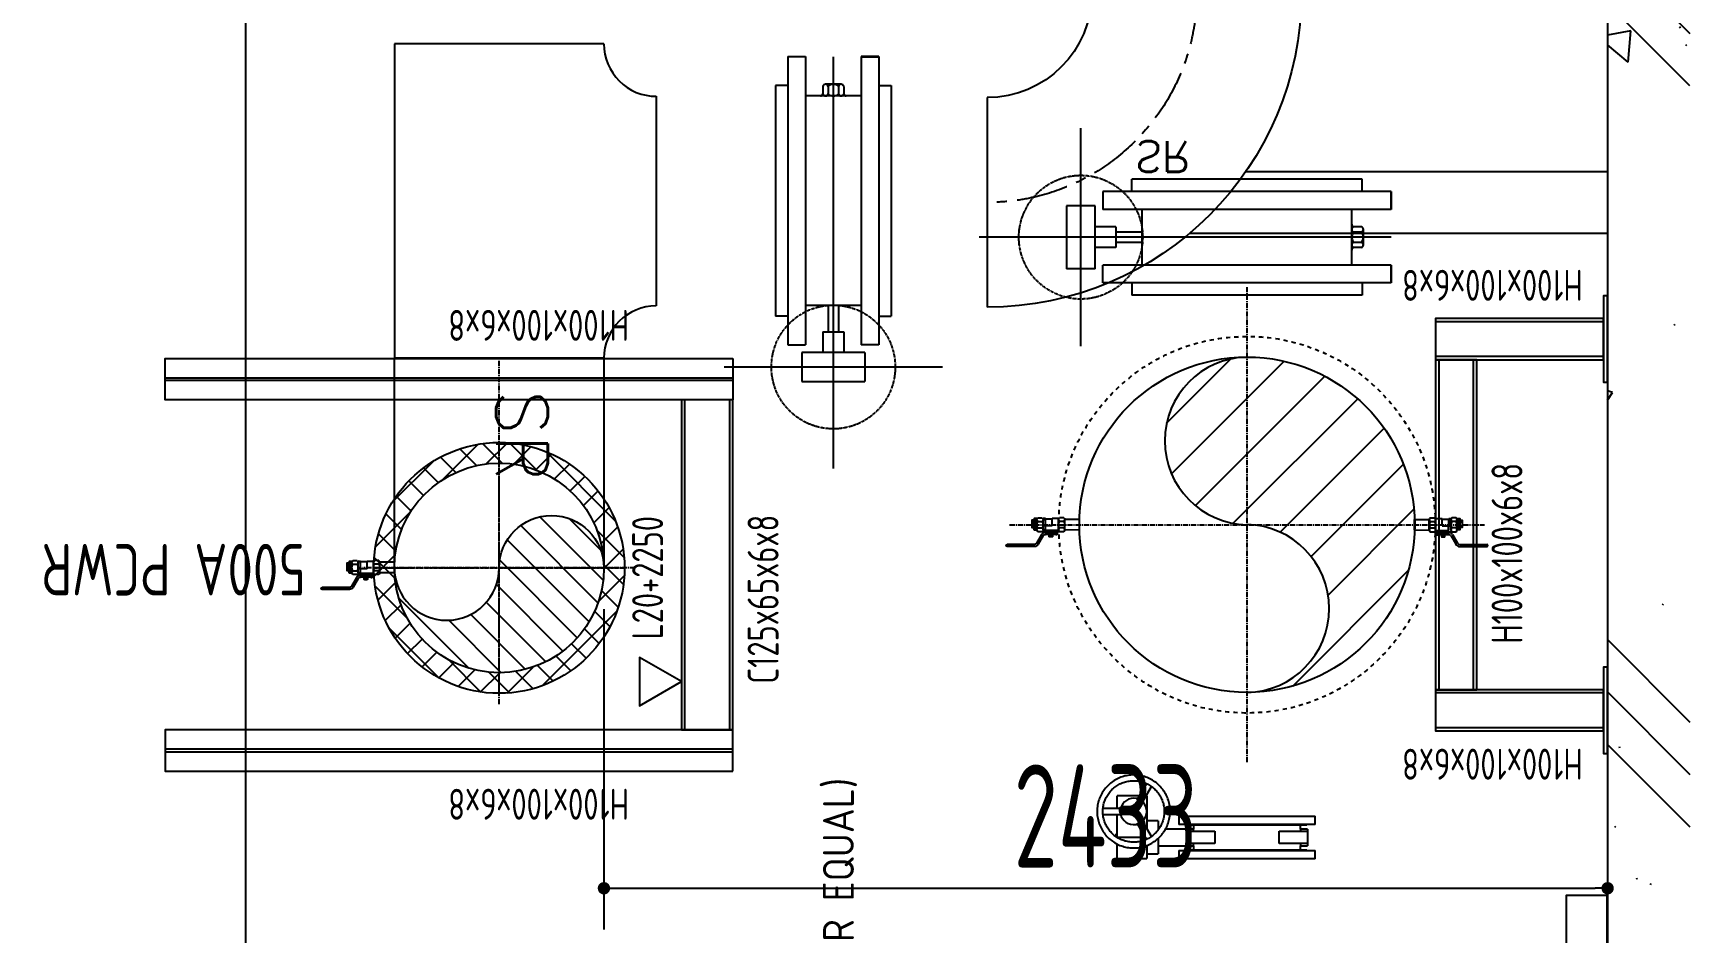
# Model space of a CAD drawing. Extents: x -181672 to 290600, y -29000 to 395522.
# Drawn here: x -8520 to -4504, y 42590 to 44771 of the extents above; entities that cross this region are included whole.
import ezdxf

# ---------------------------------------------------------------- set-up
doc = ezdxf.new("R2010")
doc.units = 0
doc.header["$LTSCALE"] = 10
for name, pattern in [('XFM7P20PCW$0$CENTER', [2, 1.25, -0.25, 0.25, -0.25]), ('XFM7P20PCW$0$CENTER2', [1.125, 0.75, -0.125, 0.125, -0.125]), ('XFM7P20PCW$0$Dashed', [2, 1, -1]), ('XFM7P20PCW$0$HIDDEN', [9.525, 6.35, -3.175])]:
    doc.linetypes.add(name, pattern=pattern)
for name, color, linetype in [('XFM7P20PCW$0$M-CWTR-CENT', 252, 'XFM7P20PCW$0$CENTER'), ('XFM7P20PCW$0$M-CWTR-PIPE', 252, 'Continuous'), ('XFM7P20PCW$0$M-CWTR-VAVE', 252, 'Continuous'), ('XFM7P20PCW$0$P-PCWR-20.7-P', 252, 'Continuous'), ('XFM7P20PCW$0$SH-DIM', 252, 'Continuous'), ('XFM7P20PCW$0$SH-LINE-10', 252, 'Continuous'), ('XFM7P20PCW$0$SH-LINE-130', 252, 'Continuous'), ('XFM7P20PCW$0$SH-LINE-170', 252, 'Continuous'), ('XFM7P20PCW$0$SH-LINE-252', 252, 'Continuous'), ('XFM7P20PCW$0$SH-TEXT', 252, 'Continuous'), ('XFM7P20PCW$0$U-CV-DIM', 252, 'Continuous'), ('XFM7P20PCW$0$U-PCW-TXT', 252, 'Continuous'), ('XFM7P20PCW$0$管架', 252, 'Continuous')]:
    doc.layers.add(name, color=color, linetype=linetype)
doc.styles.add('XFM7P20PCW$0$aa-txt', font='isocp.shx', dxfattribs={"bigfont": 'chineset'})
doc.styles.add('XFM7P20PCW$0$PX-TEXT', font='isocp.shx', dxfattribs={"width": 0.7, "bigfont": 'chineset.shx'})
doc.styles.add('XFM7P20PCW$0$Standard', font='txt.shx', dxfattribs={"bigfont": 'chineset.shx'})
doc.dimstyles.new('XFM7P20PCW$0$10-dim', dxfattribs={"dimscale": 10, "dimtxt": 0.3, "dimasz": 0.08, "dimexe": 0.1, "dimexo": 0.1, "dimgap": 0.05, "dimtad": 1, "dimdec": 0, "dimlfac": 30, "dimzin": 0, "dimdsep": 46, "dimtxsty": 'XFM7P20PCW$0$aa-txt', "dimblk": 'XFM7P20PCW$0$DOT', "dimcen": 2, "dimclrd": 256, "dimclre": 256, "dimclrt": 3, "dimadec": 0, "dimazin": 0, "dimtfac": 1, "dimtdec": 0, "dimtix": 1, "dimtmove": 2, "dimatfit": 3, "dimldrblk": 'XFM7P20PCW$0$_Dot', "dimfxl": 0.1, "dimtvp": 1, "dimtolj": 1, "dimtzin": 0, "dimarcsym": 0})
doc.dimstyles.new('XFM7P20PCW$0$adim-5', dxfattribs={"dimscale": 10, "dimtxt": 0.25, "dimasz": 0.25, "dimexe": 0.1, "dimexo": 0.5, "dimgap": 0.15, "dimtad": 0, "dimdec": 4, "dimlfac": 5, "dimdsep": 46, "dimtxsty": 'XFM7P20PCW$0$aa-txt', "dimcen": 2.5, "dimclrd": 3, "dimclre": 3, "dimclrt": 256, "dimadec": 0, "dimazin": 0, "dimtfac": 1, "dimtdec": 4, "dimtmove": 0, "dimatfit": 3, "dimfxl": 1, "dimtolj": 1, "dimtzin": 0, "dimarcsym": 0})
doc.dimstyles.new('XFM7P20PCW$0$PX-400', dxfattribs={"dimscale": 1000, "dimtxt": 0.25, "dimasz": 0.03, "dimexe": 0.1, "dimexo": 0.1, "dimgap": 0.05, "dimtad": 1, "dimdec": 0, "dimzin": 0, "dimdsep": 46, "dimtxsty": 'XFM7P20PCW$0$PX-TEXT', "dimblk": 'XFM7P20PCW$0$_Dot', "dimcen": 2, "dimclrd": 2, "dimclre": 1, "dimclrt": 4, "dimadec": 0, "dimazin": 0, "dimtfac": 1, "dimtdec": 0, "dimtix": 1, "dimtmove": 2, "dimatfit": 3, "dimfxl": 1, "dimtvp": 1, "dimtolj": 1, "dimtzin": 0, "dimarcsym": 0})

# ---------------------------------------------------------------- blocks, each defined once
blk = doc.blocks.new('XFM7P20PCW$0$A$C4E3D5701')
h = blk.add_hatch()
h.set_pattern_fill('ANSI31', color=256, scale=30, angle=90, style=0)
h.set_pattern_definition([(315, (-20007.98, -358079.21), (67.35192, 67.35192), [])])
h.paths.add_polyline_path([(406.3, 0, 0.981163), (0, 0.1, -0.981163), (-406.5, 0, 0.414214), (-0.1, -406.4, 0.414214)])
at = {"linetype": 'XFM7P20PCW$0$Dashed'}
blk.add_circle((-0.1, 0), 456.4, dxfattribs=at)
blk.add_circle((-0.1, 0), 406.4)
for centre, radius, start, end in [((203.2, -3.8), 203.2, 1.0793, 178.9207), ((-203.2, 3.9), 203.3, 181.0997, 358.9003)]:
    blk.add_arc(centre, radius, start, end)
at = {"layer": 'XFM7P20PCW$0$M-CWTR-PIPE', "color": 1, "linetype": 'XFM7P20PCW$0$CENTER'}
for p, q in [((0, 575.4), (0, -575.4)), ((-575.4, 0), (575.4, 0))]:
    blk.add_line(p, q, dxfattribs=at)
blk = doc.blocks.new('XFM7P20PCW$0$BV-200A-HP')
for p, q in [((76.4, 361.9), (72.9, 361.2)), ((79.8, 362.5), (76.4, 361.9)), ((83.4, 363), (79.8, 362.5)), ((86.9, 363.3), (83.4, 363)), ((90.4, 363.5), (86.9, 363.3)), ((94, 363.5), (90.4, 363.5)), ((97.5, 363.4), (94, 363.5)), ((101, 363.1), (97.5, 363.4)), ((104.5, 362.7), (101, 363.1)), ((108, 362.2), (104.5, 362.7)), ((111.5, 361.5), (108, 362.2)), ((115, 360.7), (111.5, 361.5)), ((19.1, 323.6), (17.2, 320.6)), ((21.1, 326.5), (19.1, 323.6)), ((23.2, 329.4), (21.1, 326.5)), ((25.4, 332.1), (23.2, 329.4)), ((27.7, 334.8), (25.4, 332.1)), ((30.2, 337.3), (27.7, 334.8)), ((32.7, 339.8), (30.2, 337.3)), ((35.4, 342.2), (32.7, 339.8)), ((33.2, 319.5), (35.1, 321.8)), ((35.1, 321.8), (37, 324.1)), ((38.1, 344.4), (35.4, 342.2)), ((37, 324.1), (39, 326.3)), ((40.9, 346.6), (38.1, 344.4)), ((39, 326.3), (41.1, 328.4)), ((43.8, 348.6), (40.9, 346.6)), ((41.1, 328.4), (43.3, 330.5)), ((43.3, 330.5), (45.5, 332.4)), ((46.8, 350.5), (43.8, 348.6)), ((45.5, 332.4), (47.9, 334.3)), ((49.9, 352.3), (46.8, 350.5)), ((47.9, 334.3), (50.3, 336)), ((53, 353.9), (49.9, 352.3)), ((50.3, 336), (52.7, 337.7)), ((52.7, 337.7), (55.3, 339.2)), ((56.2, 355.5), (53, 353.9)), ((55.3, 339.2), (57.9, 340.7)), ((59.4, 356.9), (56.2, 355.5)), ((57.9, 340.7), (60.5, 342.1)), ((62.7, 358.2), (59.4, 356.9)), ((60.5, 342.1), (63.2, 343.3)), ((66.1, 359.3), (62.7, 358.2)), ((63.2, 343.3), (66, 344.4)), ((66, 344.4), (68.8, 345.5)), ((69.5, 360.3), (66.1, 359.3)), ((68.8, 345.5), (71.6, 346.4)), ((72.9, 361.2), (69.5, 360.3)), ((71.6, 346.4), (74.5, 347.2)), ((74.5, 347.2), (77.4, 347.9)), ((77.4, 347.9), (80.3, 348.4)), ((80.3, 348.4), (83.3, 348.9)), ((83.3, 348.9), (86.2, 349.2)), ((86, 349.3), (86, 302.4)), ((86.2, 349.2), (89.2, 349.4)), ((89.2, 349.4), (92.2, 349.5)), ((92.2, 349.5), (95.2, 349.5)), ((95.2, 349.5), (98.2, 349.3)), ((98.2, 349.3), (101.1, 349.1)), ((100, 302.4), (100, 349.5)), ((101.1, 349.1), (104.1, 348.7)), ((104.1, 348.7), (107, 348.2)), ((107, 348.2), (109.9, 347.6)), ((109.9, 347.6), (112.8, 346.8)), ((112.8, 346.8), (115.7, 346)), ((118.4, 359.8), (115, 360.7)), ((115.7, 346), (118.5, 345)), ((121.7, 358.7), (118.4, 359.8)), ((118.5, 345), (121.3, 343.9)), ((121.3, 343.9), (124, 342.7)), ((125.1, 357.5), (121.7, 358.7)), ((124, 342.7), (126.7, 341.4)), ((128.3, 356.1), (125.1, 357.5)), ((126.7, 341.4), (129.3, 340)), ((131.6, 354.7), (128.3, 356.1)), ((129.3, 340), (131.9, 338.5)), ((134.7, 353.1), (131.6, 354.7)), ((131.9, 338.5), (134.4, 336.9)), ((134.4, 336.9), (136.8, 335.2)), ((137.8, 351.3), (134.7, 353.1)), ((136.8, 335.2), (139.2, 333.4)), ((140.8, 349.5), (137.8, 351.3)), ((139.2, 333.4), (141.5, 331.5)), ((143.8, 347.5), (140.8, 349.5)), ((141.5, 331.5), (143.7, 329.6)), ((143.7, 329.6), (145.9, 327.5)), ((146.6, 345.4), (143.8, 347.5)), ((145.9, 327.5), (147.9, 325.3)), ((149.4, 343.2), (146.6, 345.4)), ((147.9, 325.3), (149.9, 323.1)), ((152.1, 340.9), (149.4, 343.2)), ((149.9, 323.1), (151.8, 320.8)), ((154.7, 338.5), (152.1, 340.9)), ((157.1, 336), (154.7, 338.5)), ((159.5, 333.4), (157.1, 336)), ((161.8, 330.6), (159.5, 333.4)), ((164, 327.9), (161.8, 330.6)), ((166, 325), (164, 327.9)), ((168, 322), (166, 325)), ((169.8, 319), (168, 322)), ((-21, 315), (-21, 243)), ((-21, 315), (14.1, 315)), ((5, 284), (4.7, 280.4)), ((5.4, 287.5), (5, 284)), ((6, 291), (5.4, 287.5)), ((6.7, 294.5), (6, 291)), ((7.5, 297.9), (6.7, 294.5)), ((8.5, 301.3), (7.5, 297.9)), ((9.6, 304.6), (8.5, 301.3)), ((10.9, 308), (9.6, 304.6)), ((12.2, 311.2), (10.9, 308)), ((13.8, 314.4), (12.2, 311.2)), ((15.4, 317.6), (13.8, 314.4)), ((17.2, 320.6), (15.4, 317.6)), ((18.7, 281), (19, 283.9)), ((19, 283.9), (19.5, 286.9)), ((19.5, 286.9), (20, 289.8)), ((20, 289.8), (20.6, 292.7)), ((20.6, 292.7), (21.4, 295.6)), ((21.4, 295.6), (22.3, 298.4)), ((22.3, 298.4), (23.3, 301.2)), ((23.3, 301.2), (24.4, 304)), ((24.4, 304), (25.6, 306.7)), ((25.6, 306.7), (26.9, 309.4)), ((26.9, 309.4), (28.3, 312)), ((28.3, 312), (29.9, 314.6)), ((29.9, 314.6), (31.5, 317.1)), ((30, 246.6), (30, 314.5)), ((30.3, 315), (86, 315)), ((31.5, 317.1), (33.2, 319.5)), ((31.7, 317), (32.7, 317)), ((32.7, 318.6), (32.7, 317)), ((32.7, 317), (39, 317)), ((39, 315), (39, 317)), ((100, 315), (130.8, 315)), ((130.8, 261.2), (130.8, 315)), ((151.8, 320.8), (153.6, 318.4)), ((153.6, 318.4), (155.3, 315.9)), ((155.3, 315.9), (156.8, 313.4)), ((156.8, 313.4), (158.3, 310.8)), ((158.3, 310.8), (159.7, 308.2)), ((159.7, 308.2), (161, 305.5)), ((161, 305.5), (162.1, 302.7)), ((162.1, 302.7), (163.2, 300)), ((163.2, 300), (164.1, 297.1)), ((164.1, 297.1), (165, 294.3)), ((165, 294.3), (165.7, 291.4)), ((165.7, 291.4), (166.3, 288.5)), ((166.3, 288.5), (166.8, 285.5)), ((166.8, 285.5), (167.1, 282.6)), ((167.1, 282.6), (167.4, 279.6)), ((171.5, 315.9), (169.8, 319)), ((173.1, 312.7), (171.5, 315.9)), ((174.5, 309.5), (173.1, 312.7)), ((175.8, 306.2), (174.5, 309.5)), ((177, 302.8), (175.8, 306.2)), ((178.1, 299.5), (177, 302.8)), ((179, 296), (178.1, 299.5)), ((179.7, 292.6), (179, 296)), ((180.4, 289.1), (179.7, 292.6)), ((180.9, 285.6), (180.4, 289.1)), ((181.2, 282.1), (180.9, 285.6)), ((181.4, 278.5), (181.2, 282.1)), ((10.6, 243), (-21, 243)), ((-10, 243), (-10, 215)), ((4.7, 280.4), (4.5, 276.9)), ((4.5, 276.9), (4.5, 275)), ((4.5, 275), (4.6, 271.5)), ((4.6, 271.5), (4.8, 267.9)), ((4.8, 267.9), (5.1, 264.4)), ((5.1, 264.4), (5.6, 260.9)), ((5.6, 260.9), (6.3, 257.4)), ((6.3, 257.4), (7, 254)), ((7, 254), (7.9, 250.5)), ((7.9, 250.5), (9, 247.2)), ((9, 247.2), (10.2, 243.8)), ((10.2, 243.8), (11.5, 240.5)), ((18.5, 275), (18.6, 278)), ((18.5, 273.4), (18.5, 275)), ((18.6, 270.4), (18.5, 273.4)), ((18.6, 278), (18.7, 281)), ((18.9, 267.4), (18.6, 270.4)), ((19.2, 264.5), (18.9, 267.4)), ((19.7, 261.5), (19.2, 264.5)), ((20.3, 258.6), (19.7, 261.5)), ((21, 255.7), (20.3, 258.6)), ((21.9, 252.9), (21, 255.7)), ((22.8, 250), (21.9, 252.9)), ((23.9, 247.3), (22.8, 250)), ((25, 244.5), (23.9, 247.3)), ((26.3, 241.8), (25, 244.5)), ((65.8, 267.4), (25.2, 243.9)), ((27.7, 239.2), (26.3, 241.8)), ((32.1, 231.8), (72.8, 255.2)), ((130.8, 243), (51.3, 243)), ((70, 215), (70, 243)), ((113.2, 255.2), (153.9, 231.8)), ((160.8, 243.9), (120.2, 267.4)), ((130.8, 243), (130.8, 245.2)), ((160.4, 243.3), (159.1, 240.6)), ((161.6, 246), (160.4, 243.3)), ((162.7, 248.8), (161.6, 246)), ((163.7, 251.6), (162.7, 248.8)), ((164.6, 254.4), (163.7, 251.6)), ((165.4, 257.3), (164.6, 254.4)), ((166, 260.2), (165.4, 257.3)), ((166.5, 263.1), (166, 260.2)), ((167, 266.1), (166.5, 263.1)), ((167.3, 269), (167, 266.1)), ((167.4, 272), (167.3, 269)), ((167.4, 279.6), (167.5, 276.6)), ((167.5, 275), (167.4, 272)), ((167.5, 276.6), (167.5, 275)), ((173.8, 238.8), (175.1, 242)), ((175.1, 242), (176.4, 245.4)), ((176.4, 245.4), (177.5, 248.7)), ((177.5, 248.7), (178.5, 252.1)), ((178.5, 252.1), (179.3, 255.5)), ((179.3, 255.5), (180, 259)), ((180, 259), (180.6, 262.5)), ((180.6, 262.5), (181, 266)), ((181, 266), (181.3, 269.6)), ((181.3, 269.6), (181.5, 273.1)), ((181.5, 275), (181.4, 278.5)), ((181.5, 273.1), (181.5, 275)), ((28.2, 215), (-10, 215)), ((10, 215), (10, 130)), ((11.5, 240.5), (12.9, 237.3)), ((12.9, 237.3), (14.5, 234.1)), ((14.5, 234.1), (16.2, 231)), ((16.2, 231), (18, 228)), ((18, 228), (20, 225)), ((20, 225), (22, 222.1)), ((22, 222.1), (24.2, 219.4)), ((24.2, 219.4), (26.5, 216.6)), ((26.5, 216.6), (28.9, 214)), ((29.2, 236.6), (27.7, 239.2)), ((28.9, 214), (31.3, 211.5)), ((30.7, 234.1), (29.2, 236.6)), ((32.4, 231.6), (30.7, 234.1)), ((31.3, 211.5), (33.9, 209.1)), ((34.2, 229.2), (32.4, 231.6)), ((33.9, 209.1), (36.6, 206.8)), ((36.1, 226.9), (34.2, 229.2)), ((38.1, 224.7), (36.1, 226.9)), ((36.6, 206.8), (39.4, 204.6)), ((40.1, 222.5), (38.1, 224.7)), ((39.4, 204.6), (42.2, 202.5)), ((42.3, 220.4), (40.1, 222.5)), ((42.2, 202.5), (45.2, 200.5)), ((44.5, 218.5), (42.3, 220.4)), ((46.8, 216.6), (44.5, 218.5)), ((49.2, 214.8), (46.8, 216.6)), ((70, 215), (49.1, 215)), ((51.6, 213.1), (49.2, 214.8)), ((50, 214.3), (50, 215)), ((54.1, 211.5), (51.6, 213.1)), ((56.7, 210), (54.1, 211.5)), ((59.3, 208.6), (56.7, 210)), ((62, 207.3), (59.3, 208.6)), ((64.7, 206.1), (62, 207.3)), ((67.5, 205), (64.7, 206.1)), ((70.3, 204), (67.5, 205)), ((73.2, 203.2), (70.3, 204)), ((76.1, 202.4), (73.2, 203.2)), ((79, 201.8), (76.1, 202.4)), ((81.9, 201.3), (79, 201.8)), ((84.9, 200.9), (81.9, 201.3)), ((87.8, 200.7), (84.9, 200.9)), ((99.8, 200.8), (96.8, 200.6)), ((102.7, 201.1), (99.8, 200.8)), ((105.7, 201.6), (102.7, 201.1)), ((108.6, 202.1), (105.7, 201.6)), ((111.5, 202.8), (108.6, 202.1)), ((114.4, 203.6), (111.5, 202.8)), ((117.2, 204.5), (114.4, 203.6)), ((120, 205.6), (117.2, 204.5)), ((122.8, 206.7), (120, 205.6)), ((125.5, 207.9), (122.8, 206.7)), ((128.1, 209.3), (125.5, 207.9)), ((130.7, 210.8), (128.1, 209.3)), ((133.3, 212.3), (130.7, 210.8)), ((135.7, 214), (133.3, 212.3)), ((138.1, 215.7), (135.7, 214)), ((140.5, 217.6), (138.1, 215.7)), ((139.2, 199.5), (142.2, 201.4)), ((142.7, 219.5), (140.5, 217.6)), ((142.2, 201.4), (145.1, 203.4)), ((144.9, 221.6), (142.7, 219.5)), ((147, 223.7), (144.9, 221.6)), ((145.1, 203.4), (147.9, 205.6)), ((149, 225.9), (147, 223.7)), ((147.9, 205.6), (150.6, 207.8)), ((150.9, 228.2), (149, 225.9)), ((150.6, 207.8), (153.3, 210.2)), ((152.8, 230.5), (150.9, 228.2)), ((154.5, 232.9), (152.8, 230.5)), ((153.3, 210.2), (155.8, 212.7)), ((156.1, 235.4), (154.5, 232.9)), ((155.8, 212.7), (158.3, 215.2)), ((157.7, 238), (156.1, 235.4)), ((159.1, 240.6), (157.7, 238)), ((158.3, 215.2), (160.6, 217.9)), ((160.6, 217.9), (162.8, 220.6)), ((162.8, 220.6), (164.9, 223.5)), ((164.9, 223.5), (166.9, 226.4)), ((166.9, 226.4), (168.8, 229.4)), ((168.8, 229.4), (170.6, 232.4)), ((170.6, 232.4), (172.2, 235.6)), ((172.2, 235.6), (173.8, 238.8)), ((-1.6, 165), (-21.6, 165)), ((-21.6, -165), (-21.6, 165)), ((-1.6, 165), (-1.6, -165)), ((45.2, 200.5), (48.2, 198.7)), ((48.2, 198.7), (51.3, 196.9)), ((50, 130), (50, 197.7)), ((51.3, 196.9), (54.4, 195.3)), ((54.4, 195.3), (57.7, 193.9)), ((57.7, 193.9), (60.9, 192.5)), ((60.9, 192.5), (64.3, 191.3)), ((81.6, 165), (61.6, 165)), ((61.6, -165), (61.6, 165)), ((64.3, 191.3), (67.6, 190.2)), ((67.6, 190.2), (71, 189.3)), ((71, 189.3), (74.5, 188.5)), ((74.5, 188.5), (78, 187.8)), ((78, 187.8), (81.5, 187.3)), ((81.5, 187.3), (85, 186.9)), ((81.6, 165), (81.6, -165)), ((85, 186.9), (88.5, 186.6)), ((90.8, 200.5), (87.8, 200.7)), ((88.5, 186.6), (92, 186.5)), ((93.8, 200.5), (90.8, 200.5)), ((92, 186.5), (95.6, 186.5)), ((96.8, 200.6), (93.8, 200.5)), ((95.6, 186.5), (99.1, 186.7)), ((99.1, 186.7), (102.6, 187)), ((102.6, 187), (106.2, 187.5)), ((106.2, 187.5), (109.6, 188.1)), ((109.6, 188.1), (113.1, 188.8)), ((113.1, 188.8), (116.5, 189.7)), ((116.5, 189.7), (119.9, 190.7)), ((119.9, 190.7), (123.3, 191.8)), ((123.3, 191.8), (126.6, 193.1)), ((126.6, 193.1), (129.8, 194.5)), ((129.8, 194.5), (133, 196.1)), ((133, 196.1), (136.1, 197.7)), ((136.1, 197.7), (139.2, 199.5)), ((0, 145), (-1.6, 145)), ((0, 145), (0, -145)), ((10, 130), (0, 130)), ((45, 146.7), (15, 146.7)), ((15, 78), (15, 146.7)), ((45, 146.7), (45, 78)), ((60, 130), (50, 130)), ((61.6, 145), (60, 145)), ((60, -145), (60, 145)), ((45, 78), (15, 78)), ((15, -78), (45, -78)), ((15, -146.8), (15, -78)), ((45, -78), (45, -146.8)), ((-1.6, -145), (0, -145)), ((0, -130), (10, -130)), ((10, -130), (10, -146.8)), ((50, -146.8), (10, -146.8)), ((50, -146.8), (50, -130)), ((50, -130), (60, -130)), ((60, -145), (61.6, -145)), ((-21.6, -165), (-1.6, -165)), ((61.6, -165), (81.6, -165))]:
    blk.add_line(p, q)
for centre, radius, start, end in [((93, 356.5), 7, 85.2104, 94.7896), ((93, 275), 32, 180, 178.5803), ((22.4, 234.3), 7, 205.2104, 214.7896), ((163.6, 234.3), 7, 325.2104, 334.7896)]:
    blk.add_arc(centre, radius, start, end)
for points in [[(10, 130), (10, 130), (10.4, 129.9), (12.1, 129.7), (13.9, 129.5), (15, 129.3)], [(45, 129.3), (46.1, 129.5), (47.9, 129.7), (49.6, 129.9), (50, 130), (50, 130)], [(15, -129.3), (13.9, -129.5), (12.1, -129.7), (10.4, -129.9), (10, -130), (10, -130)], [(50, -130), (50, -130), (49.6, -129.9), (47.9, -129.7), (46.1, -129.5), (45, -129.3)]]:
    blk.add_open_spline(points, degree=3)
blk = doc.blocks.new('XFM7P20PCW$0$SL20')
at = {"color": 0, "linetype": 'ByBlock'}
for p, q in [((0, -34.925), (0, 34.925)), ((4.28625, 34.925), (0, 34.925)), ((4.28625, -34.925), (4.28625, 34.925)), ((4.28625, 27.94), (7.3025, 27.94)), ((7.3025, -27.94), (7.3025, 27.94)), ((4.28625, -27.94), (7.3025, -27.94)), ((4.28625, -34.925), (0, -34.925))]:
    blk.add_line(p, q, dxfattribs=at)
blk = doc.blocks.new('XFM7P20PCW$0$A$C4E284B51')
at = {"color": 1}
for p, q in [((57710.6, -10947.6), (57710.6, -9949.2)), ((57446.1, -10195.4), (57975.1, -10195.4))]:
    blk.add_line(p, q, dxfattribs=at)
at = {"layer": 'XFM7P20PCW$0$M-CWTR-VAVE'}
for p, q in [((57787, -10160.4), (57634.2, -10160.4)), ((57634.2, -10230.4), (57634.2, -10160.4)), ((57787, -10230.4), (57787, -10160.4)), ((57634.2, -10230.4), (57787, -10230.4)), ((57685.5, -10280.6), (57685.5, -10230.4)), ((57735.7, -10280.6), (57735.7, -10230.4)), ((57735.7, -10280.6), (57685.5, -10280.6)), ((57698, -10344.4), (57698, -10280.6)), ((57723.1, -10344.4), (57723.1, -10280.6)), ((57643.1, -10344.4), (57778.1, -10344.4)), ((57643.1, -10852.4), (57778.1, -10852.4)), ((57685.5, -10875.6), (57685.5, -10857.4)), ((57691.8, -10880.6), (57729.4, -10880.6)), ((57698, -10875.6), (57698, -10857.4)), ((57723.1, -10875.6), (57723.1, -10857.4)), ((57735.7, -10875.6), (57735.7, -10857.4)), ((57643.1, -10947.6), (57600.3, -10947.6)), ((57778.1, -10947.6), (57820.9, -10947.6))]:
    blk.add_line(p, q, dxfattribs=at)
at = {"layer": 'XFM7P20PCW$0$M-CWTR-VAVE', "linetype": 'XFM7P20PCW$0$CENTER2'}
blk.add_circle((57710.6, -10195.4), 150, dxfattribs=at)
at = {"layer": 'XFM7P20PCW$0$M-CWTR-VAVE'}
for centre, radius, start, end in [((57679.2, -10858.8), 6.43, 12.6804, 90), ((57691.8, -10858.8), 6.43, 12.6804, 167.3196), ((57691.8, -10874.2), 6.43, 192.6804, 347.3196), ((57710.6, -10870.6), 18.2, 46.3972, 133.6028), ((57710.6, -10862.4), 18.2, 226.3972, 313.6028), ((57729.4, -10858.8), 6.43, 12.6804, 167.3196), ((57729.4, -10874.2), 6.43, 192.6804, 347.3196), ((57742, -10858.8), 6.43, 90, 167.3196)]:
    blk.add_arc(centre, radius, start, end, dxfattribs=at)
at = {"layer": 'XFM7P20PCW$0$M-CWTR-VAVE', "yscale": 10, "zscale": 10}
for p, xscale in [((57643.1, -10598.4), -10), ((57778.1, -10598.4), 10)]:
    blk.add_blockref('XFM7P20PCW$0$SL20', p, dxfattribs=dict(at, xscale=xscale))
blk = doc.blocks.new('XFM7P20PCW$0$90h-20')
at = {"ltscale": 1000}
for p, q in [((4.36, 25.4), (4.36, 76.2)), ((29.76, 0), (80.56, 0))]:
    blk.add_line(p, q, dxfattribs=at)
for radius in [76.2, 25.4]:
    blk.add_arc((4.36, 0), radius, 0, 90, dxfattribs=at)
at = {"layer": 'XFM7P20PCW$0$M-CWTR-CENT'}
blk.add_arc((4.36, 0), 50.8, 0, 90, dxfattribs=at)
at = {"style": 'XFM7P20PCW$0$Standard'}
blk.add_text('SR', height=7.5, dxfattribs=at).set_placement((40.28, 35.92))
blk = doc.blocks.new('XFM7P20PCW$0$PP-R20(500A)')
for p, q in [((12.7, 63.5), (63.5, 63.5)), ((0, 50.8), (0, 0)), ((76.2, 50.8), (76.2, 0)), ((0, 0), (76.2, 0))]:
    blk.add_line(p, q)
for centre, start, end in [((0, 63.5), 270, 0), ((76.2, 63.5), 180, 270)]:
    blk.add_arc(centre, 12.7, start, end)
blk = doc.blocks.new('XFM7P20PCW$0$A$C627536FE')
at = {"color": 1, "linetype": 'XFM7P20PCW$0$CENTER'}
for p, q in [((0, 330.2), (0, -330.2)), ((330.2, 0), (-508, 0))]:
    blk.add_line(p, q, dxfattribs=at)
at = {"color": 0}
blk.add_lwpolyline([(0, -254), (-508, -254), (-508, 254), (0, 254)], dxfattribs=at)
blk.add_circle((0, 0), 254, dxfattribs=at)
at = {"color": 0, "style": 'XFM7P20PCW$0$Standard'}
blk.add_text('SR', height=125, dxfattribs=at).set_placement((-430.5, -7))
blk = doc.blocks.new('XFM7P20PCW$0$A$Cbbcdfd53')
h = blk.add_hatch()
h.set_pattern_fill('ANSI37', color=256, scale=15, style=0)
h.set_pattern_definition([(45, (-42497.296, -66382.497), (-33.67596, 33.67596), []), (135, (-42497.296, -66382.497), (-33.67596, -33.67596), [])])
edge = h.paths.add_edge_path()
edge.add_arc((304, 304), 304, 0, 360)
edge = h.paths.add_edge_path(flags=17)
edge.add_arc((304, 304), 254, 0, 360)
h = blk.add_hatch()
h.set_pattern_fill('ANSI31', color=256, scale=15, style=0)
h.set_pattern_definition([(45, (-42497.296, -63784.355), (-33.67596, 33.67596), [])])
edge = h.paths.add_edge_path()
edge.add_arc((304, 304), 254, 90, 270)
edge.add_arc((304, 177), 127, 270, 450)
edge.add_arc((304, 431), 127, 90, 270, ccw=False)
at = {"color": 1, "linetype": 'XFM7P20PCW$0$CENTER2'}
for p, q in [((304, 608), (304, 0)), ((0, 304), (608, 304))]:
    blk.add_line(p, q, dxfattribs=at)
blk.add_lwpolyline([(304, 50, -1), (304, 558, 1), (304, 304, -1)], format="xyb", close=True)
for radius in [304, 254]:
    blk.add_circle((304, 304), radius)
blk = doc.blocks.new('XFM7P20PCW$0$BALL')
at = {"color": 0, "linetype": 'ByBlock'}
for p, q in [((-2.91, 0.07), (-2.91, -0.45)), ((-2.54, 0.17), (-2.86, 0.17)), ((-2.52, 1.07), (-2.52, 0.8)), ((-1.88, 1.07), (-2.52, 1.07)), ((-2.52, 0.8), (-1.88, 0.8)), ((-2.41, 0.26), (-2.49, 0.26)), ((-2.49, 0.26), (-2.49, -0.64)), ((-2.49, 0.07), (-2.49, -0.45)), ((-2.41, 0.8), (-2.41, -1.3)), ((-2.01, 0.8), (-2.01, -1.3)), ((-1.88, 0.01), (-2.01, 0.01)), ((-1.88, 2.46), (-1.88, -2.83)), ((-1.64, 1.37), (-1.64, -1.29)), ((-1.5, 2.64), (0.58, 2.64)), ((-1.5, 1.35), (0.58, 1.35)), ((-1.12, 2.46), (-1.12, 1.53)), ((-0.71, 0.05), (0.78, 0.05)), ((-0.71, 0.05), (-0.71, -1.73)), ((0.21, 2.46), (0.21, 1.53)), ((0.68, 0.05), (0.68, -1.29)), ((0.78, 1.39), (0.78, 0.05)), ((0.96, 2.46), (0.96, 1.53)), ((-2.66, -1.73), (-4.41, -2.74)), ((-2.46, -2.08), (-4.21, -3.09)), ((-2.86, -0.02), (-2.54, -0.02)), ((-2.86, -0.35), (-2.54, -0.35)), ((-2.86, -0.54), (-2.54, -0.54)), ((-2.41, -0.64), (-2.49, -0.64)), ((-1.88, -0.38), (-2.01, -0.38)), ((-1.88, -1.29), (0.78, -1.29)), ((-1.5, -1.73), (0.58, -1.73)), ((-1.5, -3.01), (0.58, -3.01)), ((-1.12, -2.83), (-1.12, -1.91)), ((0.21, -2.83), (0.21, -1.91)), ((0.78, -1.29), (0.78, -1.77)), ((0.96, -2.83), (0.96, -1.91)), ((-4.86, -3.52), (-4.86, -8.99)), ((-4.46, -3.52), (-4.46, -8.99))]:
    blk.add_line(p, q, dxfattribs=at)
for centre, radius, start, end in [((-2.79, 0.07), 0.122, 129.1755, 230.8245), ((-2.61, 0.07), 0.122, 309.1755, 50.8245), ((-1.5, 2.15), 0.487, 39.1755, 140.8245), ((-1.5, 1.84), 0.487, 219.1755, 320.8245), ((-0.46, 1.31), 1.32, 59.7968, 120.2032), ((-0.46, 2.67), 1.32, 239.7968, 300.2032), ((0.58, 2.15), 0.487, 39.1755, 140.8245), ((0.58, 1.84), 0.487, 219.1755, 320.8245), ((-3.96, -3.52), 0.9, 120, 180), ((-3.96, -3.52), 0.5, 120, 180), ((-2.58, -0.19), 0.331, 149.7968, 210.2032), ((-2.79, -0.45), 0.122, 129.1755, 230.8245), ((-2.91, -1.3), 0.5, 300, 0), ((-2.82, -0.19), 0.331, 329.7968, 30.2032), ((-2.61, -0.45), 0.122, 309.1755, 50.8245), ((-2.91, -1.3), 0.9, 300, 0), ((-1.5, -2.21), 0.487, 39.1755, 140.8245), ((-1.5, -2.53), 0.487, 219.1755, 320.8245), ((-0.46, -3.05), 1.32, 59.7968, 120.2032), ((-0.46, -1.69), 1.32, 239.7968, 300.2032), ((0.58, -2.21), 0.487, 39.1755, 140.8245), ((0.58, -2.53), 0.487, 219.1755, 320.8245), ((-4.66, -8.99), 0.2, 180, 0)]:
    blk.add_arc(centre, radius, start, end, dxfattribs=at)
blk = doc.blocks.new('XFM7P20PCW$0$A$C594865B6')
at = {"color": 0, "linetype": 'ByBlock'}
for p, q in [((33.3, 147.7), (33.3, 118.2)), ((33.3, 147.7), (54.6, 147.7)), ((54.6, 147.7), (54.6, 118.2))]:
    blk.add_line(p, q, dxfattribs=at)
at = {"layer": 'XFM7P20PCW$0$管架', "linetype": 'ByBlock'}
for p, q in [((33.6, 56.2), (55.9, 58.9)), ((34.5, 58.9), (55.4, 60.6)), ((55.9, 58.9), (34.5, 58.9)), ((42, 56.2), (42, 51.6)), ((49.7, 56.2), (49.7, 51.6))]:
    blk.add_line(p, q, dxfattribs=at)
blk.add_lwpolyline([(56.3, 62.1), (56.3, 56.2), (33.6, 56.2), (33.6, 61.7)], dxfattribs=at)
blk.add_lwpolyline([(38.4, 56.2), (53.2, 56.2), (53.2, 51.6), (38.4, 51.6)], close=True, dxfattribs=at)
at = {"color": 1, "linetype": 'ByBlock', "xscale": 10, "yscale": 10, "zscale": 10}
blk.add_blockref('XFM7P20PCW$0$BALL', (48.6, 91.9), dxfattribs=at)
blk = doc.blocks.new('XFM7P20PCW$0$DOT')
at = {"color": 0}
blk.add_line((-1, 0), (1, 0), dxfattribs=at)
at = {"color": 3, "const_width": 0.5}
blk.add_lwpolyline([(-0.25, 0, 1), (0.25, 0, 1)], format="xyb", close=True, dxfattribs=at)
blk = doc.blocks.new('*D600')
at = {"layer": 'DEFPOINTS', "color": 0, "transparency": 16777216}
for p in [(614.43, 551.75), (584.43, 545.04), (614.43, 545.04)]:
    blk.add_point(p, dxfattribs=at)
at = {"layer": 'XFM7P20PCW$0$SH-DIM', "lineweight": -2, "transparency": 16777216}
for p, q in [((584.43, 546.04), (584.43, 552.75)), ((585.23, 551.75), (613.63, 551.75)), ((614.43, 546.04), (614.43, 552.75))]:
    blk.add_line(p, q, dxfattribs=at)
at = {"layer": 'XFM7P20PCW$0$SH-DIM', "lineweight": -2, "transparency": 16777216, "xscale": 0.8, "yscale": 0.8, "zscale": 0.8, "rotation": 180}
blk.add_blockref('XFM7P20PCW$0$DOT', (584.43, 551.75), dxfattribs=at)
at = {"layer": 'XFM7P20PCW$0$SH-DIM', "lineweight": -2, "transparency": 16777216, "xscale": 0.8, "yscale": 0.8, "zscale": 0.8}
blk.add_blockref('XFM7P20PCW$0$DOT', (614.43, 551.75), dxfattribs=at)
at = {"layer": 'XFM7P20PCW$0$SH-DIM', "color": 3, "transparency": 16777216, "insert": (599.43, 553.75), "char_height": 3, "attachment_point": 5, "style": 'XFM7P20PCW$0$aa-txt'}
blk.add_mtext('\\A1;900', dxfattribs=at)
blk = doc.blocks.new('XFM7P20PCW$0$_Dot')
at = {"color": 0, "linetype": 'ByBlock', "lineweight": -2}
blk.add_line((-0.5, 0), (-1, 0), dxfattribs=at)
at = {"color": 0, "linetype": 'ByBlock', "const_width": 0.5}
blk.add_lwpolyline([(-0.25, 0, 1), (0.25, 0, 1)], format="xyb", close=True, dxfattribs=at)
blk = doc.blocks.new('XFM7P20PCW$0$A$C0ee8920b')
at = {"layer": 'XFM7P20PCW$0$SH-LINE-130'}
for points in [[(51.29, 3.69), (54.62, 3.69), (54.62, 49.56), (51.29, 49.56)], [(84.62, 3.69), (81.29, 3.69), (81.29, 49.56), (84.62, 49.56)], [(54.62, 3.69), (81.29, 3.69), (81.29, 7.85), (54.62, 7.85)]]:
    blk.add_lwpolyline(points, close=True, dxfattribs=at)
at = {"layer": 'XFM7P20PCW$0$SH-LINE-130', "linetype": 'XFM7P20PCW$0$HIDDEN', "ltscale": 5}
for points in [[(52.85, 3.69), (53.05, 3.69), (53.05, 49.56), (52.85, 49.56)], [(83.05, 3.69), (82.85, 3.69), (82.85, 49.56), (83.05, 49.56)], [(54.62, 3.95), (81.29, 3.95), (81.29, 7.59), (54.62, 7.59)]]:
    blk.add_lwpolyline(points, close=True, dxfattribs=at)
at = {"layer": 'XFM7P20PCW$0$SH-LINE-130', "ltscale": 0.1}
blk.add_lwpolyline([(58.52, 7.85), (60.46, 11.23), (56.57, 11.23)], close=True, dxfattribs=at)
at = {"layer": 'XFM7P20PCW$0$SH-TEXT', "style": 'XFM7P20PCW$0$aa-txt', "width": 0.8}
for p in [(49.86, 12.09), (88.55, 12.09)]:
    blk.add_text('H100x100x6x8', height=2.5, rotation=90, dxfattribs=at).set_placement(p)
for s, p in [('L20+2250', (61.93, 9.33)), ('C125x65x6x8', (58.34, 0))]:
    blk.add_text(s, height=2.5, dxfattribs=at).set_placement(p)
blk = doc.blocks.new('XFM7P20PCW$0$A$Ca00ddad1')
at = {"layer": 'XFM7P20PCW$0$SH-LINE-130'}
for points in [[(46.7, 0.33), (50.03, 0.33), (50.03, 13.9), (46.7, 13.9)], [(46.97, 0.33), (49.77, 0.33), (49.77, 13.9), (46.97, 13.9)], [(50.03, 13.9), (50.03, 10.57), (76.7, 10.57), (76.7, 13.9)], [(50.03, 13.63), (50.03, 10.83), (76.7, 10.83), (76.7, 13.63)], [(76.7, 0.33), (80.03, 0.33), (80.03, 13.9), (76.7, 13.9)], [(76.97, 0.33), (79.77, 0.33), (79.77, 13.9), (76.97, 13.9)], [(44.87, 0), (51.87, 0), (51.87, 0.33), (44.87, 0.33)], [(74.87, 0), (81.87, 0), (81.87, 0.33), (74.87, 0.33)]]:
    blk.add_lwpolyline(points, close=True, dxfattribs=at)
at = {"layer": 'XFM7P20PCW$0$SH-LINE-252'}
blk.add_line((105.01, 0), (0, 0), dxfattribs=at)
at = {"layer": 'XFM7P20PCW$0$SH-TEXT', "style": 'XFM7P20PCW$0$aa-txt', "width": 0.8}
for p in [(45.27, 2.01), (83.96, 2.01)]:
    blk.add_text('H100x100x6x8', height=2.5, rotation=90, dxfattribs=at).set_placement(p)
blk.add_text('H100x100x6x8', height=2.5, dxfattribs=at).set_placement((53.76, 6.88))
blk = doc.blocks.new('*D644')
at = {"layer": 'DEFPOINTS', "color": 0, "transparency": 16777216}
for p in [(-7136.2, 43474.6), (-4703.2, 43474.6), (-4703.2, 42698.2)]:
    blk.add_point(p, dxfattribs=at)
at = {"layer": 'XFM7P20PCW$0$U-CV-DIM', "color": 1, "lineweight": -2, "transparency": 16777216}
for p, q in [((-7136.2, 43374.6), (-7136.2, 42598.2)), ((-4703.2, 43374.6), (-4703.2, 42598.2))]:
    blk.add_line(p, q, dxfattribs=at)
at = {"layer": 'XFM7P20PCW$0$U-CV-DIM', "color": 2, "lineweight": -2, "transparency": 16777216}
blk.add_line((-7106.2, 42698.2), (-4733.2, 42698.2), dxfattribs=at)
at = {"layer": 'XFM7P20PCW$0$U-CV-DIM', "color": 2, "lineweight": -2, "transparency": 16777216, "xscale": 30, "yscale": 30, "zscale": 30, "rotation": 180}
blk.add_blockref('XFM7P20PCW$0$_Dot', (-7136.2, 42698.2), dxfattribs=at)
at = {"layer": 'XFM7P20PCW$0$U-CV-DIM', "color": 2, "lineweight": -2, "transparency": 16777216, "xscale": 30, "yscale": 30, "zscale": 30}
blk.add_blockref('XFM7P20PCW$0$_Dot', (-4703.2, 42698.2), dxfattribs=at)
at = {"layer": 'XFM7P20PCW$0$U-CV-DIM', "color": 4, "transparency": 16777216, "insert": (-5919.7, 42873.2), "char_height": 250, "attachment_point": 5, "style": 'XFM7P20PCW$0$PX-TEXT'}
blk.add_mtext('\\A1;2433', dxfattribs=at)
blk = doc.blocks.new('XFM7P20PCW$0$A$Cfe1b4cd2')
at = {"layer": 'XFM7P20PCW$0$SH-LINE-10'}
for p, q in [((56.55, 20.033), (56.55, 18.571)), ((56.655, 20.033), (56.655, 18.571)), ((56.916, 20.033), (56.916, 18.571)), ((57.02, 20.033), (57.02, 18.571)), ((78.884, 20.033), (78.884, 18.571)), ((78.988, 20.033), (78.988, 18.571)), ((79.249, 20.033), (79.249, 18.571)), ((79.354, 20.033), (79.354, 18.571)), ((56.133, 18.571), (57.438, 18.571)), ((56.133, 18.571), (56.133, 18.467)), ((57.438, 18.571), (57.438, 18.467)), ((79.771, 18.571), (78.466, 18.571)), ((78.466, 18.571), (78.466, 18.467)), ((79.771, 18.571), (79.771, 18.467))]:
    blk.add_line(p, q, dxfattribs=at)
at = {"layer": 'XFM7P20PCW$0$SH-LINE-130', "ltscale": 0.1}
for p, q in [((54.619, 10.722), (58.952, 13.722)), ((81.285, 10.722), (76.952, 13.722))]:
    blk.add_line(p, q, dxfattribs=at)
for points in [[(8.322, 58.055), (10.27, 61.428), (6.375, 61.428)], [(58.515, 24.722), (60.462, 28.095), (56.568, 28.095)], [(58.952, 13.722), (54.619, 13.722), (54.619, 14.055), (58.952, 14.055)], [(76.952, 13.722), (81.285, 13.722), (81.285, 14.055), (76.952, 14.055)]]:
    blk.add_lwpolyline(points, close=True, dxfattribs=at)
at = {"layer": 'XFM7P20PCW$0$SH-LINE-130'}
for points in [[(51.285, 10.722), (54.619, 10.722), (54.619, 58.055), (51.285, 58.055)], [(84.619, 10.722), (81.285, 10.722), (81.285, 58.055), (84.619, 58.055)], [(55.119, 20.555), (80.785, 20.555), (80.785, 24.722), (55.119, 24.722)]]:
    blk.add_lwpolyline(points, close=True, dxfattribs=at)
at = {"layer": 'XFM7P20PCW$0$SH-LINE-130', "linetype": 'XFM7P20PCW$0$HIDDEN', "ltscale": 5}
for points in [[(52.852, 10.722), (53.052, 10.722), (53.052, 58.055), (52.852, 58.055)], [(83.052, 10.722), (82.852, 10.722), (82.852, 58.055), (83.052, 58.055)], [(55.119, 20.822), (80.785, 20.822), (80.785, 24.455), (55.119, 24.455)]]:
    blk.add_lwpolyline(points, close=True, dxfattribs=at)
for points in [[(52.835, 13.722), (51.285, 13.722), (51.285, 14.055), (52.835, 14.055)], [(53.069, 14.055), (54.619, 14.055), (54.619, 13.722), (53.069, 13.722)], [(82.835, 14.055), (81.285, 14.055), (81.285, 13.722), (82.835, 13.722)], [(83.069, 13.722), (84.619, 13.722), (84.619, 14.055), (83.069, 14.055)], [(53.069, 11.055), (54.619, 11.055), (54.619, 10.722), (51.285, 10.722), (51.285, 11.055), (52.835, 11.055)], [(82.835, 11.055), (81.285, 11.055), (81.285, 10.722), (84.619, 10.722), (84.619, 11.055), (83.069, 11.055)]]:
    blk.add_lwpolyline(points, dxfattribs=at)
at = {"layer": 'XFM7P20PCW$0$SH-LINE-170'}
for points in [[(58.452, 20.555), (55.119, 20.555), (55.119, 20.033), (58.452, 20.033)], [(77.452, 20.555), (80.785, 20.555), (80.785, 20.033), (77.452, 20.033)], [(57.826, 18.467), (55.745, 18.467), (55.745, 18.206), (57.826, 18.206)], [(78.079, 18.467), (80.159, 18.467), (80.159, 18.206), (78.079, 18.206)], [(58.452, 14.473), (55.119, 14.473), (55.119, 14.891), (58.452, 14.891)], [(77.452, 14.473), (80.785, 14.473), (80.785, 14.891), (77.452, 14.891)], [(58.452, 14.055), (55.119, 14.055), (55.119, 14.473), (58.452, 14.473)], [(77.452, 14.055), (80.785, 14.055), (80.785, 14.473), (77.452, 14.473)]]:
    blk.add_lwpolyline(points, close=True, dxfattribs=at)
for points in [[(56.267, 14.891), (56.267, 18.206), (56.006, 18.206), (56.006, 14.891)], [(57.303, 14.891), (57.303, 18.206), (57.565, 18.206), (57.565, 14.891)], [(78.601, 14.891), (78.601, 18.206), (78.34, 18.206), (78.34, 14.891)], [(79.637, 14.891), (79.637, 18.206), (79.898, 18.206), (79.898, 14.891)]]:
    blk.add_lwpolyline(points, dxfattribs=at)
at = {"layer": 'XFM7P20PCW$0$SH-LINE-252'}
blk.add_line((105.013, 58.055), (0, 58.055), dxfattribs=at)
at = {"layer": 'XFM7P20PCW$0$SH-TEXT', "style": 'XFM7P20PCW$0$aa-txt', "width": 0.8}
for s, p in [('BOTTOM OF STEEL BEAM', (11.742, 59.536)), ('L20+2500', (61.935, 26.202)), ('C125x65x6x8', (58.342, 16.868))]:
    blk.add_text(s, height=2.5, dxfattribs=at).set_placement(p)
for p in [(49.859, 28.953), (88.545, 28.953)]:
    blk.add_text('H100x100x6x8', height=2.5, rotation=90, dxfattribs=at).set_placement(p)
at = {"layer": 'XFM7P20PCW$0$SH-TEXT', "char_height": 2.5, "attachment_point": 7, "style": 'XFM7P20PCW$0$aa-txt'}
for s, insert in [('JSC JA-1-1000B (OR EQUAL)', (91.424, 2.165)), ('BR1(TYP.)', (67.422, 0))]:
    blk.add_mtext(s, dxfattribs=dict(at, insert=insert))
at = {"layer": 'XFM7P20PCW$0$SH-DIM'}
dim = blk.add_linear_dim(base=(82.952, 64.764), p1=(52.952, 58.055), p2=(82.952, 58.055), dimstyle='XFM7P20PCW$0$10-dim', override={"dimlfac": 30}, dxfattribs=at)
dim.commit()
dim.dimension.update_dxf_attribs({"geometry": '*D600', "text_midpoint": (67.952, 66.764), "insert": (-531.474, -486.985)})
at = {"layer": 'XFM7P20PCW$0$SH-TEXT', "annotation_type": 0, "has_hookline": 1, "hookline_direction": 0}
for points in [[(79.246, 14.828), (88.424, 3.756), (90.924, 3.756)], [(56.146, 12.789), (64.422, 1.591), (66.922, 1.591)]]:
    blk.add_leader(points, dimstyle='XFM7P20PCW$0$adim-5', dxfattribs=at)
blk = doc.blocks.new('XFM7P20PCW')
h = blk.add_hatch()
h.set_pattern_fill('FP_2', color=256, angle=90, style=0, pattern_type=2)
h.set_pattern_definition([(135, (-3620.4, 35032), (-898.03, -898.03), []), (135, (-3747.4, 35032), (-898.03, -898.03), []), (135, (-3874.4, 35032), (-898.03, -898.03), []), (140, (-3620.4, 35032), (79.696, 910.92), [95.25, -1047.75]), (85, (-3620.4, 35032), (-955.284, -176.214), [76.2, -838.2]), (190.451, (-3613.7, 35107.9), (-875.583, 734.71), [80.95, -890.45]), (136.184, (-3874.4, 35032), (210.21, 1355.395), [142.88, -1571.62]), (186.636, (-3856.9, 35144.9), (-1237.14, 1187.01), [121.42, -1335.68]), (81.184, (-3874.4, 35032), (-1237.13, 1187.03), [114.3, -1257.3]), (111, (-3810.9, 35159), (511.326, 758.07), [95.25, -1047.75]), (56, (-3810.9, 35159), (-920.94, 309.01), [76.2, -838.2]), (161.451, (-3768.3, 35222.15), (-409.607, 1067.085), [80.95, -890.45]), (127.5, (-3620.37, 35031.98), (-422.775, 15.443), [3.353, -824.687, 3.353, -847.547, -841.375]), (127.5, (-3620.37, 35031.98), (-422.775, 15.443), [-1678.94, 3.353, -838.022]), (97.5, (-3620.37, 35032), (-500.903, 334.098), [3.353, -481.787, 3.353, -805.637, -320.675]), (97.5, (-3620.37, 35032), (-500.903, 334.098), [-1294.13, 3.353, -317.322]), (57.5, (-3620.37, 34748.77), (28.645, 677.955), [3.353, -314.147, 3.353, -2301.697]), (57.5, (-3620.37, 34748.77), (28.645, 677.955), [-320.853, -987.247, 3.353, -1311.097]), (47.5, (-3620.4, 34621.8), (-127.133, 740.647), [3.353, -409.397, 3.353, -654.507, -933.45]), (47.5, (-3620.4, 34621.8), (-127.133, 740.647), [-1070.61, 3.353, -930.097])])
h.paths.add_polyline_path([(-4503.81063, 43114.9955), (-4503.81063, 48325.16239), (-4703.81063, 48325.16239), (-4703.81063, 30764.09437), (-4503.81063, 30764.09437), (-4503.81063, 42537.6267)])
for p, q in [((-4703.81063, 49113.16), (-4703.81063, 43998.03959)), ((-4703.81063, 49113.16), (-4703.81063, 29638.51771)), ((-8004.38586, 30160.31872), (-8004.38586, 48965.43389)), ((-4703.81063, 43998.03959), (-4703.81063, 43498.03959)), ((-4703.81063, 43498.03959), (-4703.81063, 40798.03959))]:
    blk.add_line(p, q)
blk.add_lwpolyline([(-4704.33707, 39726.01713), (-4704.33707, 42681.01713), (-4803.81063, 42681.01713), (-4803.81063, 39726.01713)], close=True)
at = {"layer": 'XFM7P20PCW$0$P-PCWR-20.7-P'}
blk.add_lwpolyline([(-5580.18179, 44435.48977), (-4703.81063, 44435.49213), (-4703.81063, 44285.49213), (-5716.53421, 44285.48941)], dxfattribs=at)
at = {"xscale": 30, "yscale": 30, "zscale": 30, "rotation": 90}
for name, p in [('XFM7P20PCW$0$A$Ca00ddad1', (-4703.17975, 41678.36777)), ('XFM7P20PCW$0$A$C0ee8920b', (-6712.91029, 41443.62797)), ('XFM7P20PCW$0$A$Cfe1b4cd2', (-6457.94099, 39057.28627))]:
    blk.add_blockref(name, p, dxfattribs=at)
at = {"rotation": 90}
blk.add_blockref('XFM7P20PCW$0$A$C4E284B51', (-16175.66622, -13434.38043), dxfattribs=at)
at = {"layer": 'XFM7P20PCW$0$P-PCWR-20.7-P'}
for name, p, xscale, yscale, zscale, rotation in [('XFM7P20PCW$0$90h-20', (-6250.7832, 44868.48808), -10, 10, 10, 180), ('XFM7P20PCW$0$PP-R20(500A)', (-7644.23996, 44744.64515), 10, 10, 10, 269.9999999999999), ('XFM7P20PCW$0$A$C594865B6', (-6160.85808, 43526.41708), -1.199999999882566, 1.199999999882566, 1.199999999882566, 270.0558743041727), ('XFM7P20PCW$0$A$C594865B6', (-4993.76318, 43526.41708), 1.199999999882566, 1.199999999882566, 1.199999999882566, 89.94412569582731), ('XFM7P20PCW$0$A$C594865B6', (-7821.38833, 43422.60945), -1.199999999882566, 1.199999999882566, 1.199999999882566, 270.0558743041727)]:
    blk.add_blockref(name, p, dxfattribs=dict(at, xscale=xscale, yscale=yscale, zscale=zscale, rotation=rotation))
for name, p, rotation in [('XFM7P20PCW$0$A$C4E284B51', (51130.43622, 33766.16138), 180), ('XFM7P20PCW$0$A$C4E3D5701', (-5577.31063, 43579.38963), 90), ('XFM7P20PCW$0$A$C627536FE', (-7390.23996, 43474.64515), 269.9999999999999), ('XFM7P20PCW$0$A$Cbbcdfd53', (-7086.23996, 43170.64515), 90), ('XFM7P20PCW$0$BV-200A-HP', (-5577.31063, 42791.33002), 90)]:
    blk.add_blockref(name, p, dxfattribs=dict(at, rotation=rotation))
at = {"layer": 'XFM7P20PCW$0$U-PCW-TXT', "style": 'XFM7P20PCW$0$aa-txt', "width": 0.8}
blk.add_text('500A PCWR', height=124.999975, rotation=180, dxfattribs=at).set_placement((-7860.11292, 43532.93457))
at = {"layer": 'XFM7P20PCW$0$U-CV-DIM'}
dim = blk.add_linear_dim(base=(-4703.17975, 42698.15564), p1=(-7136.23996, 43474.64515), p2=(-4703.17975, 43474.64515), dimstyle='XFM7P20PCW$0$PX-400', dxfattribs=at)
dim.commit()
dim.dimension.update_dxf_attribs({"geometry": '*D644', "text_midpoint": (-5919.70986, 42873.18025)})

msp = doc.modelspace()

# ---------------------------------------------------------------- block references
msp.add_blockref('XFM7P20PCW', (0, 0))

doc.saveas('drawing.dxf')
